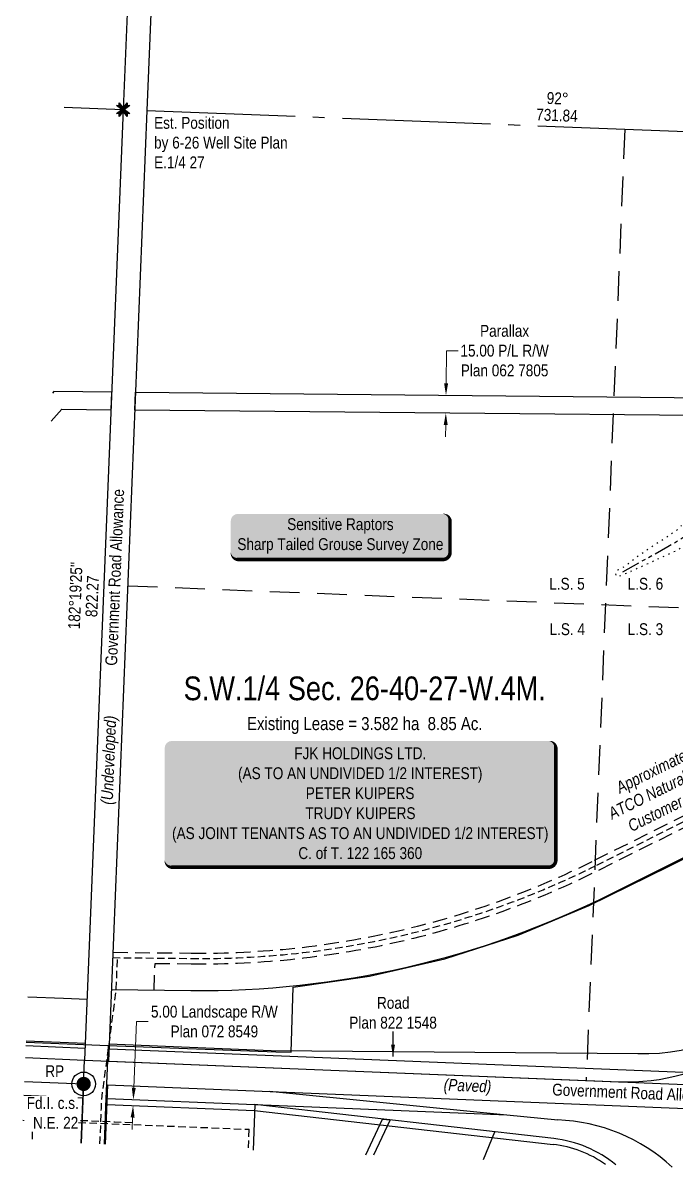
# Model space of a CAD drawing. Extents: x 305804 to 313700, y 5815814 to 5821728.
# Drawn here: x 310043 to 310594, y 5816146 to 5817111 of the extents above; entities that cross this region are included whole.
import ezdxf
from ezdxf.enums import TextEntityAlignment as Align

# ---------------------------------------------------------------- set-up
doc = ezdxf.new("R2010")
doc.units = 0
doc.header["$LTSCALE"] = 5
doc.header["$PDSIZE"] = 0.5
for name, pattern in [('foc-FLOWLINE', [3.75, 2.5, -1.25]), ('foc-LSD', [8, 5, -3]), ('foc-QUARTERLINE', [33, 25, -3, 2, -3]), ('foc-TOPO', [1, 0.2, -0.8]), ('foc-TOPO-ephemeral', [6.25, 3.125, -0.625, 0.625, -0.625, 0.625, -0.625]), ('UG_PIPE', [1.875, 1.25, -0.625])]:
    doc.linetypes.add(name, pattern=pattern)
doc.layers.get('Defpoints').update_dxf_attribs({"color": 9})
for name, color, linetype in [('35', 37, 'Continuous'), ('AS-OWNER', 7, 'Continuous'), ('AS-PIPE-UG', 44, 'UG_PIPE'), ('AS-PIPE-UG-T', 44, 'Continuous'), ('AS-POWER', 104, 'foc-POWER'), ('AS-TELEPHONE', 224, 'foc-TEL'), ('AS-WILDLIFE-BLOCK', 131, 'Continuous'), ('C-RW', 13, 'Continuous'), ('C-SYMBOL', 7, 'Continuous'), ('C-WS-S', 8, 'Continuous'), ('F-EZE', 190, 'foc-FLOWLINE'), ('L-AREAREQUIRED', 7, 'Continuous'), ('L-BD', 7, 'Continuous'), ('L-MON', 1, 'Continuous'), ('L-QSEC', 8, 'foc-QUARTERLINE'), ('L-ROAD-T', 7, 'Continuous'), ('L-SEC', 7, 'Continuous'), ('L-SECTION-LSD', 7, 'foc-LSD'), ('L-TITLEDB', 4, 'Continuous'), ('L-TITLEDB-T', 4, 'Continuous'), ('T-DRAW', 143, 'foc-TOPO-ephemeral'), ('T-LOW-AREA', 48, 'foc-TOPO')]:
    doc.layers.add(name, color=color, linetype=linetype)
for name, color, linetype, lineweight in [('C-RW-T', 13, 'Continuous', 9), ('F-RW-T', 190, 'Continuous', 9), ('T-TEXT', 48, 'Continuous', 18)]:
    doc.layers.add(name, color=color, linetype=linetype, lineweight=lineweight)
doc.styles.add('100L', font='ARIALN.TTF', dxfattribs={"height": 11})
doc.styles.add('175L', font='ARIALN.TTF', dxfattribs={"height": 20})
doc.styles.add('80', font='ARIALN.TTF', dxfattribs={"height": 10})
doc.styles.add('80CG', font='ARIALN.TTF', dxfattribs={"height": 10})
doc.styles.add('80L', font='ARIALN.TTF', dxfattribs={"height": 10})
doc.styles.add('80LS', font='ARIALNI.TTF', dxfattribs={"height": 10})
doc.styles.add('foc-LtypeFont', font='ARIALN.TTF', dxfattribs={"height": 7.35})
doc.linetypes.add('foc-POWER', pattern='A,6,-1,["P",foc-LtypeFont,S=0.2,R=0,X=-0.625,Y=-0.75],-1.24,4', length=12.24)
doc.linetypes.add('foc-TEL', pattern='A,2,-1,["T",foc-LtypeFont,S=0.2,R=0,X=-0.425,Y=-0.75],-1.24,8', length=12.24)
doc.dimstyles.new('Compass 5 000', dxfattribs={"dimscale": 5, "dimtxt": 9, "dimasz": 2, "dimexe": 0.2, "dimexo": 0.0625, "dimgap": 0.5, "dimtad": 0, "dimtih": 1, "dimtoh": 1, "dimzin": 0, "dimdsep": 46, "dimtxsty": '80CG', "dimcen": 0.1, "dimse1": 1, "dimse2": 1, "dimclrd": 256, "dimclrt": 256, "dimaunit": 1, "dimadec": 4, "dimazin": 0, "dimtfac": 0.06, "dimtofl": 0, "dimtmove": 0, "dimatfit": 1, "dimfxl": 0.2, "dimtolj": 1, "dimtzin": 0, "dimlwd": -1, "dimarcsym": 0})

# ---------------------------------------------------------------- blocks, each defined once
blk = doc.blocks.new('fdia')
at = {"color": 255, "const_width": 1}
blk.add_lwpolyline([(-0.5, 0, 1), (0.5, 0, 1)], format="xyb", close=True, dxfattribs=at)
blk = doc.blocks.new('Fdiaa')
blk.add_blockref('fdia', (0, 0))
blk = doc.blocks.new('fdib')
at = {"color": 1, "const_width": 1.6}
blk.add_lwpolyline([(-0.4, 0, 1), (0.4, 0, 1)], format="xyb", close=True, dxfattribs=at)
at = {"color": 1}
blk.add_circle((0, 0), 0.8, dxfattribs=at)
blk = doc.blocks.new('Fdibb')
blk.add_blockref('fdib', (0, 0))
blk = doc.blocks.new('fdicc')
for name in ['Fdibb', 'Fdiaa']:
    blk.add_blockref(name, (0, 0))
blk = doc.blocks.new('FDI')
blk.add_blockref('fdicc', (0, 0))
blk = doc.blocks.new('*D431')
at = {"layer": 'C-RW-T', "transparency": 16777216}
for p, q in [((310399.6, 5816806.53), (310399.87, 5816834.13)), ((310399.87, 5816834.13), (310409.87, 5816834.13)), ((310399.25, 5816771.54), (310399.15, 5816761.54))]:
    blk.add_line(p, q, dxfattribs=at)
for points in [[(310397.93, 5816806.55), (310401.26, 5816806.52), (310399.5, 5816796.53)], [(310397.59, 5816771.55), (310400.92, 5816771.52), (310399.35, 5816781.54)]]:
    blk.add_solid(points, dxfattribs=at)
at = {"layer": 'Defpoints', "color": 0, "transparency": 16777216}
for p in [(310399.5, 5816796.53), (310523.03, 5816795.33), (310522.89, 5816780.33)]:
    blk.add_point(p, dxfattribs=at)
at = {"layer": 'C-RW-T', "transparency": 16777216, "insert": (310448.95, 5816834.13), "char_height": 10, "attachment_point": 5, "style": '80CG'}
blk.add_mtext('\\A1;Parallax\\P15.00 P/L R/W\\PPlan 062 7805', dxfattribs=at)
blk = doc.blocks.new('*D434')
at = {"layer": 'Defpoints', "color": 0, "transparency": 16777216}
for p in [(310186.04, 5816200.53), (310135.49, 5816197.57), (310185.84, 5816195.53)]:
    blk.add_point(p, dxfattribs=at)
at = {"layer": 'F-RW-T', "transparency": 16777216}
for p, q in [((310136.1, 5816212.56), (310138.36, 5816268.42)), ((310138.36, 5816268.42), (310148.36, 5816268.42)), ((310135.08, 5816187.58), (310134.68, 5816177.59))]:
    blk.add_line(p, q, dxfattribs=at)
for points in [[(310134.43, 5816212.63), (310137.76, 5816212.5), (310135.69, 5816202.57)], [(310133.42, 5816187.65), (310136.75, 5816187.51), (310135.49, 5816197.57)]]:
    blk.add_solid(points, dxfattribs=at)
at = {"layer": 'F-RW-T', "transparency": 16777216, "insert": (310204.08, 5816268.42), "char_height": 10, "attachment_point": 5, "style": '80CG'}
blk.add_mtext('\\A1;5.00 Landscape R/W\\PPlan 072 8549', dxfattribs=at)
blk = doc.blocks.new('TEMP')
h = blk.add_hatch(color=255)
h.dxf.hatch_style = 1
h.paths.add_polyline_path([(0, 0.25), (-0.67, 1.15), (-0.67, 0.67), (-1.15, 0.67), (-0.25, 0), (-1.15, -0.67), (-0.67, -0.67), (-0.67, -1.15), (0, -0.25), (0.67, -1.15), (0.67, -0.67), (1.15, -0.67), (0.25, 0), (1.15, 0.67), (0.67, 0.67), (0.67, 1.15)])
h.paths.add_polyline_path([(0.57, 0.85), (0.57, 0.57), (0.85, 0.57), (0.08, 0), (0.85, -0.57), (0.57, -0.57), (0.57, -0.85), (0, -0.08), (-0.57, -0.85), (-0.57, -0.57), (-0.85, -0.57), (-0.08, 0), (-0.85, 0.57), (-0.57, 0.57), (-0.57, 0.85), (0, 0.08)], flags=16)
h = blk.add_hatch(color=1)
h.dxf.hatch_style = 1
h.paths.add_polyline_path([(0, 0.08), (-0.57, 0.85), (-0.57, 0.57), (-0.85, 0.57), (-0.08, 0), (-0.85, -0.57), (-0.57, -0.57), (-0.57, -0.85), (0, -0.08), (0.57, -0.85), (0.57, -0.57), (0.85, -0.57), (0.08, 0), (0.85, 0.57), (0.57, 0.57), (0.57, 0.85)])
at = {"color": 1}
for p, q in [((-0.08, 0), (0.08, 0)), ((0, 0.08), (0, -0.08))]:
    blk.add_line(p, q, dxfattribs=at)
at = {"color": 255, "flags": 128}
blk.add_lwpolyline([(-0.25, 0), (-1.15, 0.67), (-0.67, 0.67), (-0.67, 1.15), (0, 0.25), (0.67, 1.15), (0.67, 0.67), (1.15, 0.67), (0.25, 0), (1.15, -0.67), (0.67, -0.67), (0.67, -1.15), (0, -0.25), (-0.67, -1.15), (-0.67, -0.67), (-1.15, -0.67)], close=True, dxfattribs=at)
at = {"color": 1, "flags": 128}
blk.add_lwpolyline([(-0.08, 0), (-0.85, 0.57), (-0.57, 0.57), (-0.57, 0.85), (0, 0.08), (0.57, 0.85), (0.57, 0.57), (0.85, 0.57), (0.08, 0), (0.85, -0.57), (0.57, -0.57), (0.57, -0.85), (0, -0.08), (-0.57, -0.85), (-0.57, -0.57), (-0.85, -0.57)], close=True, dxfattribs=at)
blk = doc.blocks.new('*U445')
h = blk.add_hatch(color=59)
edge = h.paths.add_edge_path()
edge.add_line((-159, -54), (159, -54))
edge.add_arc((159, -48), 6, 270, 360)
edge.add_line((165, -48), (165, 46.5))
edge.add_arc((159, 46.5), 6, 0, 90)
edge.add_line((159, 52.5), (-159, 52.5))
edge.add_arc((-159, 46.5), 6, 90, 180)
edge.add_line((-165, 46.5), (-165, -48))
edge.add_arc((-159, -48), 6, 180, 270)
at = {"color": 1, "flags": 128}
blk.add_lwpolyline([(-159, -54, 3, 3, 0), (159, -54, 3, 3, 0.414214), (165, -48, 3, 3, 0), (165, 46.5, 3, 0, 0.414214), (159, 52.5, 0, 0, 0), (-159, 52.5, 0, 0, 0.414214), (-165, 46.5, 0, 0, 0), (-165, -48, 0, 3, 0.414214)], format="xyseb", close=True, dxfattribs=at)
blk.add_lwpolyline([(-72.52, -37.61, 0, 7.5, 0), (0, 0, 0, 0, 0)], format="xyseb", dxfattribs=at)
at = {"color": 1, "style": '80'}
blk.add_attdef('ENTER_TEXT_001', (-35.99, -5), '', height=10, dxfattribs=at)
blk = doc.blocks.new('*U448')
h = blk.add_hatch(color=255)
edge = h.paths.add_edge_path()
edge.add_line((-86.5, -20), (86.5, -20))
edge.add_arc((86.5, -14), 6, 270, 360)
edge.add_line((92.5, -14), (92.5, 12.5))
edge.add_arc((86.5, 12.5), 6, 0, 90)
edge.add_line((86.5, 18.5), (-86.5, 18.5))
edge.add_arc((-86.5, 12.5), 6, 90, 180)
edge.add_line((-92.5, 12.5), (-92.5, -14))
edge.add_arc((-86.5, -14), 6, 180, 270)
at = {"color": 131, "flags": 128}
blk.add_lwpolyline([(-86.5, -20, 3, 3, 0), (86.5, -20, 3, 3, 0.414214), (92.5, -14, 3, 3, 0), (92.5, 12.5, 3, 0, 0.414214), (86.5, 18.5, 0, 0, 0), (-86.5, 18.5, 0, 0, 0.414214), (-92.5, 12.5, 0, 0, 0), (-92.5, -14, 0, 3, 0.414214)], format="xyseb", close=True, dxfattribs=at)
at = {"color": 131, "style": '80'}
blk.add_attdef('ENTER_TEXT_001', (-35.99, -5), '', height=10, dxfattribs=at)
blk = doc.blocks.new('RP')
at = {"layer": '35', "color": 3}
blk.add_circle((0, 0), 10, dxfattribs=at)
at = {"layer": '35', "color": 3, "style": '80'}
blk.add_attdef('RP_001', (-32.36, 5.75), '', height=10, dxfattribs=at)

msp = doc.modelspace()

# ---------------------------------------------------------------- linework, layer by layer
at = {"layer": 'AS-PIPE-UG', "flags": 128}
for points in [[(310107.569, 5816165.266), (310107.76, 5816170.174), (310108.732, 5816195.174), (310109.031, 5816202.882), (310121.237, 5816294.488), (310122.365, 5816322.355)], [(310042.516, 5816185.314), (310050.857, 5816184.98), (310084.634, 5816183.626), (310084.784, 5816183.62), (310085.637, 5816183.585), (310136.22, 5816181.539), (310233.205, 5816177.6), (310233.422, 5816177.591)], [(310050.857, 5816184.98), (310050.16, 5816167.588)], [(310134.776, 5816183.1), (310119.899, 5816183.704), (310093.683, 5816184.767), (310087.6, 5816185.009)], [(310233.205, 5816177.6), (310232.572, 5816160.21)]]:
    msp.add_lwpolyline(points, dxfattribs=at)
at = {"layer": 'AS-POWER', "flags": 128}
for points in [[(310268.773, 5816242.695), (310270.628, 5816297.552)], [(310045.19, 5816251.116), (310114.436, 5816248.362)], [(310114.503, 5816248.426), (310112.308, 5816196.843)], [(310114.436, 5816248.362), (310255.921, 5816242.941)], [(310255.921, 5816242.941), (310268.773, 5816242.695)], [(310112.308, 5816196.843), (310111.075, 5816165.124)]]:
    msp.add_lwpolyline(points, dxfattribs=at)
at = {"layer": 'AS-TELEPHONE', "flags": 128}
msp.add_lwpolyline([(310044.659, 5816238.049), (310094.617, 5816236.018), (310545.124, 5816217.695, 0.1598717), (310648.566, 5816247.039, 0.1040444), (310700.252, 5816291.85), (310727.061, 5816327.176, -0.1275331), (310816.425, 5816397.325), (310874.362, 5816422.632, 0.1324638), (310983.964, 5816510.477, 0.1324638)], format="xyb", dxfattribs=at)
msp.add_lwpolyline([(310091.772, 5816165.905), (310094.617, 5816236.018)], dxfattribs=at)
at = {"layer": 'C-RW', "flags": 128}
msp.add_lwpolyline([(310066.468, 5816774.754), (310075.308, 5816784.693), (310116.932, 5816784.313), (310117.539, 5816799.298), (310068.638, 5816799.755), (310067.429, 5816798.396)], dxfattribs=at)
msp.add_lwpolyline([(310904.32, 5816776.595), (310137.049, 5816784.102), (310137.656, 5816799.098), (310904.462, 5816791.591)], close=True, dxfattribs=at)
at = {"layer": 'L-QSEC'}
for p, q in [((310077.222, 5817039.387), (310127.133, 5817037.443)), ((310147.236, 5817036.66), (310953.312, 5817005.266))]:
    msp.add_line(p, q, dxfattribs=at)
at = {"layer": 'L-SEC'}
for p, q in [((310159.507, 5817838.724), (310127.133, 5817037.443)), ((310179.608, 5817837.912), (310147.234, 5817036.631)), ((310127.133, 5817037.443), (310094.617, 5816236.018)), ((310147.234, 5817036.628), (310114.718, 5816235.2)), ((310044.659, 5816238.049), (310094.617, 5816236.018)), ((310114.718, 5816235.2), (310921.817, 5816202.375)), ((310043.842, 5816217.948), (310093.801, 5816215.916)), ((310093.801, 5816215.916), (310091.772, 5816165.905)), ((310113.903, 5816215.099), (310111.874, 5816165.092)), ((310113.903, 5816215.099), (310921, 5816182.274))]:
    msp.add_line(p, q, dxfattribs=at)
at = {"layer": 'L-SECTION-LSD', "flags": 128}
for points in [[(310550.274, 5817020.963), (310517.784, 5816218.933)], [(310131.058, 5816635.962), (310937.646, 5816603.855)]]:
    msp.add_lwpolyline(points, dxfattribs=at)
at = {"layer": 'L-TITLEDB', "flags": 128}
for points in [[(311801.97, 5818088.797), (311783.447, 5817936.986, -0.1941205), (311723.586, 5817803.372), (311700.058, 5817780.734), (311662.742, 5817744.825, 0.4126406), (311659.881, 5817604.113, 0.0528683), (311675.699, 5817590.714), (311687.605, 5817582.619), (311381.18, 5817127.257), (311290.196, 5816992.048), (311108.993, 5816722.768), (310985.065, 5816538.603), (310977.631, 5816527.555, -0.1425075), (310868.358, 5816436.377), (310810.421, 5816411.07, 0.1275523), (310715.124, 5816336.257), (310688.304, 5816300.917, -0.2462577), (310561.224, 5816241.29), (310252.074, 5816243.923), (310176.297, 5816246.99), (310115.413, 5816249.455)], [(310117.273, 5816295.412), (310184.294, 5816294.674, 0.119174), (310538.963, 5816376.301), (310754.168, 5816483.745, 0.0754132), (310938.014, 5816613.226, -17.4587004)]]:
    msp.add_lwpolyline(points, format="xyb", dxfattribs=at)
for points in [[(310046.744, 5816289.355), (310076.852, 5816288.086), (310096.82, 5816287.448)], [(310045.07, 5816248.166), (310095.149, 5816246.157)], [(310045.236, 5816252.244), (310095.315, 5816250.268)], [(310115.247, 5816245.362), (311465.189, 5816190.526), (311729.315, 5816179.809)], [(310250.671, 5816209.66), (310450.778, 5816189.799), (310493.721, 5816185.544)], [(310043.369, 5816206.298), (310093.459, 5816204.288)], [(310113.373, 5816198.47), (310237.974, 5816193.419), (310489.812, 5816164.842)], [(310113.567, 5816203.47), (310238.168, 5816198.419), (310450.778, 5816189.799)], [(310238.168, 5816198.419), (310236.676, 5816160.044)], [(310490.374, 5816169.807), (310238.168, 5816198.419)], [(310331.963, 5816156.189), (310346.058, 5816186.182), (310352.349, 5816185.469), (310338.467, 5816155.926)], [(310431.056, 5816152.181), (310440.655, 5816175.442)]]:
    msp.add_lwpolyline(points, dxfattribs=at)
at = {"layer": 'L-TITLEDB'}
for centre, radius, start, end in [((310487.981, 5816034.183), 151.47, 47.43082, 87.828061), ((310479.178, 5816070.458), 99.977, 50.556615, 83.570025), ((310479.263, 5816070.509), 94.921, 54.739224, 83.619354)]:
    msp.add_arc(centre, radius, start, end, dxfattribs=at)

# ---------------------------------------------------------------- block references
at = {"layer": 'AS-OWNER'}
ref = msp.add_blockref('*U445', (310327.171, 5816452.605), dxfattribs=dict(at, xscale=0.9999062173000001, yscale=0.9999062173000001, zscale=0.9999062173000001))
ref.add_attrib('ENTER_TEXT_001', 'FJK HOLDINGS LTD.', (310271.49, 5816489.708), dxfattribs={"layer": '0', "color": 1, "height": 9.99906, "style": '80'})
ref.add_attrib('ENTER_TEXT_002', '(AS TO AN UNDIVIDED 1/2 INTEREST)', (310224.08, 5816472.866), dxfattribs={"layer": '0', "color": 1, "height": 9.99906, "style": '80'})
ref.add_attrib('ENTER_TEXT_003', 'PETER KUIPERS', (310281.206, 5816456.023), dxfattribs={"layer": '0', "color": 1, "height": 9.99906, "style": '80'})
ref.add_attrib('ENTER_TEXT_004', 'TRUDY KUIPERS', (310280.875, 5816439.181), dxfattribs={"layer": '0', "color": 1, "height": 9.99906, "style": '80'})
ref.add_attrib('ENTER_TEXT_005', '(AS JOINT TENANTS AS TO AN UNDIVIDED 1/2 INTEREST)', (310168.393, 5816422.338), dxfattribs={"layer": '0', "color": 1, "height": 9.99906, "style": '80'})
ref.add_attrib('ENTER_TEXT_006', 'C. of T. 122 165 360', (310274.955, 5816405.496), dxfattribs={"layer": '0', "color": 1, "height": 9.99906, "style": '80'})
at = {"layer": 'AS-WILDLIFE-BLOCK'}
ref = msp.add_blockref('*U448', (310310.429, 5816678.061), dxfattribs=dict(at, xscale=0.9999062173000001, yscale=0.9999062173000001, zscale=0.9999062173000001))
ref.add_attrib('ENTER_TEXT_001', 'Sensitive Raptors', (310265.505, 5816682.864), dxfattribs={"layer": '0', "color": 131, "height": 9.99906, "style": '80'})
ref.add_attrib('ENTER_TEXT_002', 'Sharp Tailed Grouse Survey Zone', (310223.504, 5816666.022), dxfattribs={"layer": '0', "color": 131, "height": 9.99906, "style": '80'})
at = {"layer": 'C-WS-S', "xscale": 0.9999062173000001, "yscale": 0.9999062173000001, "zscale": 0.9999062173000001}
msp.add_blockref('RP', (310093.794, 5816215.859), dxfattribs=at).add_auto_attribs({'RP_001': 'RP'})
at = {"layer": 'L-MON', "xscale": 4.999531086500009, "yscale": 4.999531086500009, "zscale": 4.999531086500009, "rotation": 359.9988505400267}
msp.add_blockref('TEMP', (310127.133, 5817037.443), dxfattribs=at)

# ---------------------------------------------------------------- texts
at = {"layer": 'AS-PIPE-UG-T', "insert": (310515.161, 5816456.199), "char_height": 9.99906, "attachment_point": 1, "rotation": 26.531282, "style": '80L'}
msp.add_mtext_dynamic_manual_height_columns('\\pi29.76;{\\fArial Narrow|b0|i1|c0|p34;Approximate Location of\\P\\pi14.113;ATCO Natural Gas Distribution \\P\\pi24.177;Customer Correspondence}', width=184.54856, gutter_width=50, heights=[0], dxfattribs=at)
at = {"layer": 'C-SYMBOL', "color": 3, "style": '175L'}
msp.add_text('S.W.1/4 Sec. 26-40-27-W.4M.', height=19.99812, dxfattribs=at).set_placement((310330.951, 5816533.425), align=Align.BOTTOM_CENTER)
at = {"layer": 'L-AREAREQUIRED', "color": 5, "style": '100L'}
msp.add_text('Existing Lease = 3.582 ha  8.85 Ac.', height=10.99897, dxfattribs=at).set_placement((310330.951, 5816510.927), align=Align.BOTTOM_CENTER)
at = {"layer": 'L-BD', "style": '80L'}
for s, height, rotation, p in [('92°', 9.9991, 357.7697, (310493.667, 5817046.934)), ('731.84', 9.9991, 357.7697, (310493.112, 5817032.696)), ("182°19'25''", 9.99906, 87.6763, (310086.735, 5816627.614)), ('822.27', 9.9991, 87.6763, (310100.972, 5816627.036))]:
    msp.add_text(s, height=height, rotation=rotation, dxfattribs=at).set_placement(p, align=Align.MIDDLE)
at = {"layer": 'L-MON', "insert": (310153.204, 5817031.26), "char_height": 9.99906, "attachment_point": 1, "rotation": 359.998851, "style": '80L'}
msp.add_mtext_dynamic_manual_height_columns('Est. Position\\Pby 6-26 Well Site Plan\\PE.1/4 27', width=117.86656, gutter_width=50, heights=[0], dxfattribs=at)
at = {"layer": 'L-ROAD-T', "style": '80L'}
for rotation, p in [(87.682081, (310119.973, 5816642.996)), (357.640088, (310563.558, 5816208.189))]:
    msp.add_text('Government Road Allowance', height=9.99906, rotation=rotation, dxfattribs=at).set_placement(p, align=Align.MIDDLE_CENTER)
at = {"layer": 'L-TITLEDB-T', "insert": (310317.434, 5816289.238), "char_height": 9.99906, "attachment_point": 1, "style": '80L'}
msp.add_mtext_dynamic_manual_height_columns('\\pi23.885;Road\\P\\pi0.4695;Plan 822 1548', width=73.42879, gutter_width=50, heights=[0], dxfattribs=at)
at = {"layer": 'T-TEXT', "style": '80LS'}
for s, height, rotation, p in [('(Undeveloped)', 9.99906, 87.684793, (310114.797, 5816488.909)), ('(Paved)', 9.9991, 357.671312, (310417.68, 5816214.511))]:
    msp.add_text(s, height=height, rotation=rotation, dxfattribs=at).set_placement(p, align=Align.MIDDLE_CENTER)

# ---------------------------------------------------------------- dimensions: what is measured, and where the dimension line sits
at = {"layer": 'C-RW-T'}
dim = msp.add_linear_dim(base=(310399.497, 5816796.535), p1=(310522.886, 5816780.327), p2=(310523.033, 5816795.325), angle=89.439095, text='Parallax\\P15.00 P/L R/W\\PPlan 062 7805', dimstyle='Compass 5 000', dxfattribs=at)
dim.commit()
dim.dimension.update_dxf_attribs({"geometry": '*D431', "text_midpoint": (310448.951, 5816834.125), "dimtype": 161})
at = {"layer": 'F-RW-T'}
dim = msp.add_linear_dim(base=(310135.488, 5816197.574), p1=(310186.038, 5816200.532), p2=(310185.836, 5816195.533), angle=267.678649, text='5.00 Landscape R/W\\PPlan 072 8549', dimstyle='Compass 5 000', dxfattribs=at)
dim.commit()
dim.dimension.update_dxf_attribs({"geometry": '*D434', "text_midpoint": (310204.076, 5816268.42), "dimtype": 161})

# ---------------------------------------------------------------- leaders
at = {"layer": 'L-TITLEDB-T', "path_type": 1}
msp.add_leader([(310354.806, 5816238.912), (310354.806, 5816260.072)], dimstyle='Compass 5 000', override={"dimgap": 0.5, "dimtad": 0}, dxfattribs=at)

# ---------------------------------------------------------------- next in the draw order: texts
at = {"layer": 'L-MON', "insert": (310044.714, 5816204.783), "char_height": 9.99906, "attachment_point": 1, "rotation": 359.998851, "style": '80L', "bg_fill": 3, "box_fill_scale": 1.1, "bg_fill_color": 256, "bg_fill_transparency": 0}
msp.add_mtext_dynamic_manual_height_columns('\\pi1.0657;Fd.I. c.s.\\P\\pi6.3176;N.E. 22', width=43.06044, gutter_width=50, heights=[0], dxfattribs=at)
at = {"layer": 'L-SECTION-LSD', "attachment_point": 1, "style": '100L', "bg_fill": 3, "box_fill_scale": 1.5, "bg_fill_color": 256, "bg_fill_transparency": 0}
for s, width, insert, char_height in [('\\pi1.7613;L.S. 5', 30.40114, (310484.86, 5816642.591), 9.99906), ('L.S. 6', 30.48313, (310552.813, 5816642.591), 9.9991), ('\\pi1.9887;L.S. 4', 30.53989, (310484.86, 5816604.31), 9.99906), ('L.S. 3', 30.37591, (310552.813, 5816604.31), 9.9991)]:
    msp.add_mtext_dynamic_manual_height_columns(s, width=width, gutter_width=55, heights=[0], dxfattribs=dict(at, insert=insert, char_height=char_height))

# ---------------------------------------------------------------- next in the draw order: linework, layer by layer
at = {"layer": 'AS-PIPE-UG'}
msp.add_lwpolyline([(310118.256, 5816322.4), (310184.591, 5816321.669, 0.119174), (310526.894, 5816400.451), (310742.109, 5816507.899, 0.0754132), (310919.334, 5816632.717, 0.0253734), (310969.594, 5816686.019, 0.0122844), (310991.914, 5816713.577)], format="xyb", dxfattribs=at)
at = {"layer": 'AS-POWER', "flags": 128}
msp.add_lwpolyline([(310270.628, 5816297.552), (310335.041, 5816306.776), (310398.4, 5816321.42), (310460.331, 5816341.254), (310520.39, 5816366.292), (310587.812, 5816399.567), (310668.313, 5816439.763), (310748.843, 5816479.968), (310800.351, 5816507.773), (310849.654, 5816539.418), (310896.696, 5816575.675), (310940.4, 5816614.317), (310935.893, 5816634.998)], dxfattribs=at)
at = {"layer": 'F-EZE'}
for points in [[(310118.439, 5816326.898), (310184.641, 5816326.169, 0.119174), (310524.883, 5816404.476), (310740.099, 5816511.925, 0.0754132), (310916.22, 5816635.966, 0.0253734), (310966.168, 5816688.936, 0.0145091), (310992.22, 5816721.396)], [(310153.172, 5816295.016), (310154.084, 5816317.506), (310184.542, 5816317.17, 0.119174), (310528.906, 5816396.426), (310744.118, 5816503.874, 0.0754132), (310922.447, 5816629.469, 0.0253734), (310973.02, 5816683.102, 0.0122844), (310995.479, 5816710.832)]]:
    msp.add_lwpolyline(points, format="xyb", dxfattribs=at)
at = {"layer": 'T-DRAW', "flags": 128}
msp.add_lwpolyline([(310548.562, 5816647.739), (310586.747, 5816668.907), (310608.226, 5816682.025), (310622.545, 5816694.249), (310640.445, 5816725.553), (310659.884, 5816761.746), (310684.943, 5816811.237), (310709.133, 5816861.443), (310739.885, 5816918.166), (310748.835, 5816936.054), (310781.993, 5816993.116), (310785.818, 5817010.95), (310792.529, 5817025.663), (310811.858, 5817060.77)], dxfattribs=at)
at = {"layer": 'T-LOW-AREA', "flags": 128}
msp.add_lwpolyline([(310803.387, 5817061.1), (310790.211, 5817040.085), (310783.668, 5817026.585), (310778.391, 5817018.78), (310775.934, 5817016.34), (310775.412, 5817015.444), (310773.223, 5817004.31), (310769.091, 5816995.226), (310767.566, 5816990.348), (310755.057, 5816975.102), (310732.784, 5816944.915), (310718.749, 5816927.535), (310697.63, 5816885.336), (310656.747, 5816821.913), (310651.865, 5816810.631), (310632.58, 5816763.824), (310623.427, 5816740.955), (310612.444, 5816719.306), (310605.731, 5816707.719), (310602.07, 5816697.657), (310600.85, 5816692.473), (310599.324, 5816687.9), (310593.832, 5816682.411), (310562.712, 5816661.677), (310549.248, 5816651.481), (310543.523, 5816648.621), (310542.331, 5816646.475), (310543.166, 5816644.091), (310545.074, 5816643.853), (310554.854, 5816647.905), (310593.549, 5816665.492), (310622.927, 5816682.269), (310642.988, 5816705.296), (310675.939, 5816761.096), (310715.95, 5816838.348), (310749.87, 5816898.568), (310768.786, 5816932.414), (310791.669, 5816981.505), (310795.33, 5816996.141), (310797.466, 5817002.849), (310805.619, 5817020.678), (310811.107, 5817033.968), (310818.495, 5817048.523), (310824.405, 5817055.695), (310828.822, 5817060.109)], dxfattribs=at)

# ---------------------------------------------------------------- next in the draw order: block references
at = {"layer": 'L-MON', "xscale": 5.000000000000012, "yscale": 5.000000000000012, "zscale": 5.000000000000012}
msp.add_blockref('FDI', (310093.794, 5816215.859), dxfattribs=at)

doc.saveas('drawing.dxf')
